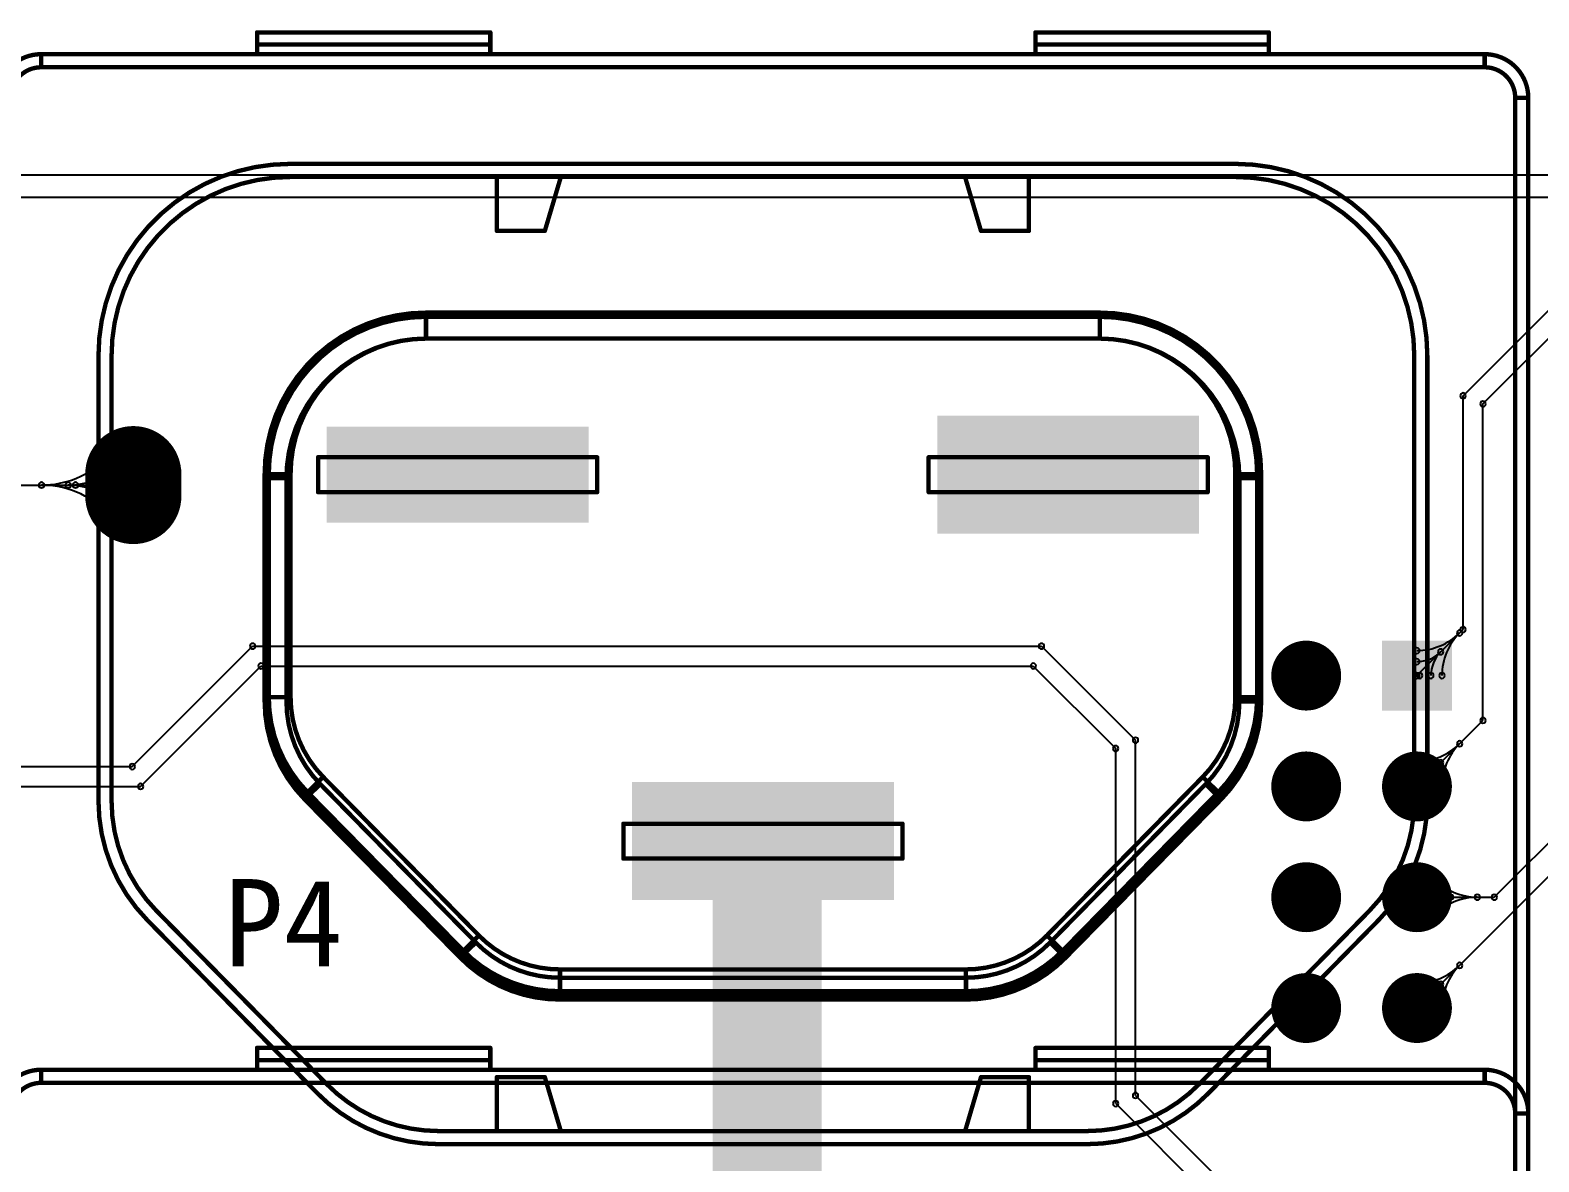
# Model space of a CAD drawing. Header units: inches. Extents: x 32166 to 66782, y 2386 to 7162.
# Drawn here: x 33493.4 to 33631.7, y 3577.9 to 3681.6 of the extents above; entities that cross this region are included whole.
import ezdxf

# ---------------------------------------------------------------- set-up
doc = ezdxf.new("R2010")
doc.units = ezdxf.units.IN
doc.header["$LTSCALE"] = 0.64311
doc.header["$MEASUREMENT"] = 0
for name, color, linetype in [('KEEPOUTLAYER', 6, 'CONTINUOUS'), ('MULTILAYER', 9, 'CONTINUOUS'), ('TOPLAYER', 1, 'CONTINUOUS'), ('TOPOVERLAY', 2, 'CONTINUOUS'), ('TOPSOLDER', 216, 'CONTINUOUS')]:
    doc.layers.add(name, color=color, linetype=linetype)
doc.styles.get("Standard").update_dxf_attribs({"font": 'txt', "width": 0.8})

msp = doc.modelspace()

# ---------------------------------------------------------------- linework, layer by layer
at = {"layer": 'KEEPOUTLAYER'}
msp.add_line((32676.92, 3668.36), (34016.92, 3668.36), dxfattribs=at)
at = {"layer": 'MULTILAYER'}
for points, const_width in [([(33502.82, 3638.92), (33502.82, 3640.92)], 8), ([(33499.9, 3640.52), (33499.9, 3639.32)], 2)]:
    msp.add_lwpolyline(points, dxfattribs=dict(at, const_width=const_width))
for points, const_width in [([(33504.82, 3640.92, 1), (33500.82, 3640.92, 1)], 4), ([(33504.82, 3638.92, 1), (33500.82, 3638.92, 1)], 4), ([(33500.4, 3640.52, 1), (33499.4, 3640.52, 1)], 1), ([(33500.4, 3639.32, 1), (33499.4, 3639.32, 1)], 1), ([(33611.8, 3622.45, 1), (33609, 3622.45, 1)], 2.8), ([(33611.8, 3612.29, 1), (33609, 3612.29, 1)], 2.8), ([(33621.96, 3612.29, 1), (33619.16, 3612.29, 1)], 2.8), ([(33611.8, 3602.13, 1), (33609, 3602.13, 1)], 2.8), ([(33621.96, 3602.13, 1), (33619.16, 3602.13, 1)], 2.8), ([(33611.8, 3591.97, 1), (33609, 3591.97, 1)], 2.8), ([(33621.96, 3591.97, 1), (33619.16, 3591.97, 1)], 2.8)]:
    msp.add_lwpolyline(points, format="xyb", close=True, dxfattribs=dict(at, const_width=const_width))
for points in [[(33544.17, 3644.87), (33520.97, 3644.87), (33544.17, 3636.87), (33520.97, 3636.87)], [(33600.17, 3645.87), (33576.97, 3645.87), (33600.17, 3635.87), (33576.97, 3635.87)], [(33617.76, 3619.65), (33623.36, 3619.65), (33617.76, 3625.25), (33623.36, 3625.25)], [(33548.97, 3602.27), (33572.17, 3602.27), (33548.97, 3612.27), (33572.17, 3612.27)]]:
    msp.add_solid(points, dxfattribs=at)
at = {"layer": 'TOPLAYER'}
for p, q in [((33342.59, 3666.31), (33970.69, 3666.31)), ((33624.79, 3648.11), (33634.66, 3657.98)), ((33626.61, 3647.36), (33635.41, 3656.17)), ((33624.79, 3626.68), (33624.79, 3648.11)), ((33626.61, 3618.34), (33626.61, 3647.36)), ((33479.32, 3639.92), (33494.4, 3639.92)), ((33494.4, 3639.92), (33499.9, 3639.92)), ((33494.4, 3639.92), (33497.52, 3639.92)), ((33620.56, 3622.45), (33624.79, 3626.68)), ((33502.73, 3614.11), (33513.77, 3625.15)), ((33513.77, 3625.15), (33586.12, 3625.15)), ((33586.12, 3625.15), (33594.74, 3616.52)), ((33627.65, 3602.13), (33650.53, 3625.01)), ((33503.49, 3612.29), (33514.53, 3623.33)), ((33514.53, 3623.33), (33585.37, 3623.33)), ((33585.37, 3623.33), (33592.93, 3615.77)), ((33620.56, 3591.97), (33651.78, 3623.2)), ((33620.56, 3622.45), (33620.81, 3622.45)), ((33620.56, 3612.29), (33626.61, 3618.34)), ((33592.93, 3583.21), (33592.93, 3615.77)), ((33594.74, 3583.96), (33594.74, 3616.52)), ((33490.66, 3614.11), (33502.73, 3614.11)), ((33482.32, 3612.29), (33503.49, 3612.29)), ((33620.56, 3602.13), (33627.65, 3602.13)), ((33594.74, 3583.96), (33606.01, 3572.7)), ((33592.93, 3583.21), (33604.01, 3572.13))]:
    msp.add_line(p, q, dxfattribs=at)
for points, const_width in [([(33502.82, 3638.92), (33502.82, 3640.92)], 8), ([(33499.9, 3640.52), (33499.9, 3639.32)], 2)]:
    msp.add_lwpolyline(points, dxfattribs=dict(at, const_width=const_width))
for points, const_width in [([(33504.82, 3640.92, 1), (33500.82, 3640.92, 1)], 4), ([(33504.82, 3638.92, 1), (33500.82, 3638.92, 1)], 4), ([(33500.4, 3640.52, 1), (33499.4, 3640.52, 1)], 1), ([(33500.4, 3639.32, 1), (33499.4, 3639.32, 1)], 1), ([(33611.8, 3622.45, 1), (33609, 3622.45, 1)], 2.8), ([(33611.8, 3612.29, 1), (33609, 3612.29, 1)], 2.8), ([(33621.96, 3612.29, 1), (33619.16, 3612.29, 1)], 2.8), ([(33611.8, 3602.13, 1), (33609, 3602.13, 1)], 2.8), ([(33621.96, 3602.13, 1), (33619.16, 3602.13, 1)], 2.8), ([(33611.8, 3591.97, 1), (33609, 3591.97, 1)], 2.8), ([(33621.96, 3591.97, 1), (33619.16, 3591.97, 1)], 2.8)]:
    msp.add_lwpolyline(points, format="xyb", close=True, dxfattribs=dict(at, const_width=const_width))
for centre, radius, start, end in [((33624.79, 3648.11), 0.254, 0, 180), ((33624.79, 3648.11), 0.254, 0, 180), ((33624.79, 3648.11), 0.254, 180, 0), ((33624.79, 3648.11), 0.254, 180, 0), ((33626.61, 3647.36), 0.254, 0, 180), ((33626.61, 3647.36), 0.254, 0, 180), ((33626.61, 3647.36), 0.254, 180, 0), ((33626.61, 3647.36), 0.254, 180, 0), ((33494.4, 3648.33), 8.41, 270, 315.033), ((33500.35, 3642.38), 0.254, 0, 180), ((33500.35, 3642.38), 0.254, 180, 0), ((33496.85, 3645.88), 5.97, 269.9999, 315.0329), ((33501.07, 3641.67), 0.254, 0, 180), ((33501.07, 3641.67), 0.254, 180, 0), ((33494.4, 3639.92), 0.254, 0, 180), ((33494.4, 3639.92), 0.254, 0, 180), ((33494.4, 3639.92), 0.254, 0, 180), ((33494.4, 3639.92), 0.254, 0, 180), ((33494.4, 3639.92), 0.254, 0, 180), ((33494.4, 3639.92), 0.254, 180, 0), ((33494.4, 3639.92), 0.254, 180, 0), ((33494.4, 3639.92), 0.254, 180, 0), ((33494.4, 3639.92), 0.254, 180, 0), ((33494.4, 3639.92), 0.254, 180, 0), ((33494.4, 3631.5), 8.41, 44.967, 90), ((33496.85, 3639.92), 0.254, 0, 180), ((33496.85, 3639.92), 0.254, 0, 180), ((33496.85, 3639.92), 0.254, 180, 0), ((33496.85, 3639.92), 0.254, 180, 0), ((33496.85, 3633.95), 5.97, 44.9671, 90.0001), ((33497.52, 3639.92), 0.254, 0, 180), ((33497.52, 3639.92), 0.254, 180, 0), ((33499.9, 3639.92), 0.254, 0, 180), ((33499.9, 3639.92), 0.254, 180, 0), ((33501.07, 3638.17), 0.254, 0, 180), ((33501.07, 3638.17), 0.254, 180, 0), ((33500.35, 3637.45), 0.254, 0, 180), ((33500.35, 3637.45), 0.254, 180, 0), ((33624.79, 3626.68), 0.254, 0, 180), ((33624.79, 3626.68), 0.254, 0, 180), ((33513.77, 3625.15), 0.254, 0, 180), ((33513.77, 3625.15), 0.254, 0, 180), ((33586.12, 3625.15), 0.254, 0, 180), ((33586.12, 3625.15), 0.254, 0, 180), ((33620.56, 3630.28), 5.53, 270, 315), ((33628.38, 3622.45), 5.53, 135, 180), ((33624.47, 3626.36), 0.254, 0, 180), ((33624.47, 3626.36), 0.254, 0, 180), ((33624.47, 3626.36), 0.254, 180, 0), ((33624.47, 3626.36), 0.254, 180, 0), ((33624.79, 3626.68), 0.254, 180, 0), ((33624.79, 3626.68), 0.254, 180, 0), ((33513.77, 3625.15), 0.254, 180, 0), ((33513.77, 3625.15), 0.254, 180, 0), ((33586.12, 3625.15), 0.254, 180, 0), ((33586.12, 3625.15), 0.254, 180, 0), ((33620.56, 3624.74), 0.254, 0, 180), ((33620.56, 3624.74), 0.254, 180, 0), ((33620.56, 3623.73), 0.254, 0, 180), ((33620.56, 3626.81), 3.08, 270.0002, 315.0002), ((33624.92, 3622.45), 3.08, 134.9998, 179.9998), ((33622.74, 3624.63), 0.254, 0, 180), ((33622.74, 3624.63), 0.254, 0, 180), ((33622.74, 3624.63), 0.254, 180, 0), ((33622.74, 3624.63), 0.254, 180, 0), ((33514.53, 3623.33), 0.254, 0, 180), ((33514.53, 3623.33), 0.254, 0, 180), ((33514.53, 3623.33), 0.254, 180, 0), ((33514.53, 3623.33), 0.254, 180, 0), ((33585.37, 3623.33), 0.254, 0, 180), ((33585.37, 3623.33), 0.254, 0, 180), ((33585.37, 3623.33), 0.254, 180, 0), ((33585.37, 3623.33), 0.254, 180, 0), ((33620.56, 3623.73), 0.254, 180, 0), ((33620.56, 3622.45), 0.254, 0, 180), ((33620.56, 3622.45), 0.254, 0, 180), ((33620.81, 3622.45), 0.254, 0, 180), ((33621.83, 3622.45), 0.254, 0, 180), ((33622.85, 3622.45), 0.254, 0, 180), ((33620.56, 3622.45), 0.254, 180, 0), ((33620.56, 3622.45), 0.254, 180, 0), ((33620.81, 3622.45), 0.254, 180, 0), ((33621.83, 3622.45), 0.254, 180, 0), ((33622.85, 3622.45), 0.254, 180, 0), ((33626.61, 3618.34), 0.254, 0, 180), ((33626.61, 3618.34), 0.254, 0, 180), ((33626.61, 3618.34), 0.254, 180, 0), ((33626.61, 3618.34), 0.254, 180, 0), ((33592.93, 3615.77), 0.254, 0, 180), ((33592.93, 3615.77), 0.254, 0, 180), ((33592.93, 3615.77), 0.254, 180, 0), ((33592.93, 3615.77), 0.254, 180, 0), ((33594.74, 3616.52), 0.254, 0, 180), ((33594.74, 3616.52), 0.254, 0, 180), ((33594.74, 3616.52), 0.254, 180, 0), ((33594.74, 3616.52), 0.254, 180, 0), ((33620.56, 3620.12), 5.53, 270, 315), ((33628.38, 3612.29), 5.53, 135, 180), ((33624.47, 3616.2), 0.254, 0, 180), ((33624.47, 3616.2), 0.254, 0, 180), ((33624.47, 3616.2), 0.254, 180, 0), ((33624.47, 3616.2), 0.254, 180, 0), ((33502.73, 3614.11), 0.254, 0, 180), ((33502.73, 3614.11), 0.254, 0, 180), ((33620.56, 3614.58), 0.254, 0, 180), ((33620.56, 3614.58), 0.254, 180, 0), ((33620.56, 3616.65), 3.08, 270.0002, 315.0002), ((33624.92, 3612.29), 3.08, 134.9998, 179.9998), ((33622.74, 3614.47), 0.254, 0, 180), ((33622.74, 3614.47), 0.254, 0, 180), ((33622.74, 3614.47), 0.254, 180, 0), ((33622.74, 3614.47), 0.254, 180, 0), ((33502.73, 3614.11), 0.254, 180, 0), ((33502.73, 3614.11), 0.254, 180, 0), ((33620.56, 3613.57), 0.254, 0, 180), ((33620.56, 3613.57), 0.254, 180, 0), ((33503.49, 3612.29), 0.254, 0, 180), ((33503.49, 3612.29), 0.254, 0, 180), ((33503.49, 3612.29), 0.254, 180, 0), ((33503.49, 3612.29), 0.254, 180, 0), ((33620.56, 3612.29), 0.254, 0, 180), ((33620.56, 3612.29), 0.254, 180, 0), ((33621.83, 3612.29), 0.254, 0, 180), ((33621.83, 3612.29), 0.254, 180, 0), ((33622.85, 3612.29), 0.254, 0, 180), ((33622.85, 3612.29), 0.254, 180, 0), ((33621.46, 3603.03), 0.254, 0, 180), ((33622.18, 3603.75), 0.254, 0, 180), ((33622.18, 3603.75), 0.254, 180, 0), ((33626.09, 3607.67), 5.53, 225, 270), ((33620.56, 3602.13), 0.254, 0, 180), ((33620.56, 3602.13), 0.254, 180, 0), ((33621.46, 3603.03), 0.254, 180, 0), ((33623.64, 3605.21), 3.08, 224.9998, 269.9998), ((33623.64, 3599.05), 3.08, 90.0002, 135.0002), ((33626.09, 3596.6), 5.53, 90, 135), ((33623.64, 3602.13), 0.254, 0, 180), ((33623.64, 3602.13), 0.254, 0, 180), ((33623.64, 3602.13), 0.254, 180, 0), ((33623.64, 3602.13), 0.254, 180, 0), ((33626.09, 3602.13), 0.254, 0, 180), ((33626.09, 3602.13), 0.254, 0, 180), ((33626.09, 3602.13), 0.254, 180, 0), ((33626.09, 3602.13), 0.254, 180, 0), ((33627.65, 3602.13), 0.254, 0, 180), ((33627.65, 3602.13), 0.254, 0, 180), ((33627.65, 3602.13), 0.254, 180, 0), ((33627.65, 3602.13), 0.254, 180, 0), ((33621.46, 3601.23), 0.254, 0, 180), ((33621.46, 3601.23), 0.254, 180, 0), ((33622.18, 3600.51), 0.254, 0, 180), ((33622.18, 3600.51), 0.254, 180, 0), ((33620.56, 3599.8), 5.53, 270, 315), ((33628.38, 3591.97), 5.53, 135, 180), ((33624.47, 3595.88), 0.254, 0, 180), ((33624.47, 3595.88), 0.254, 0, 180), ((33624.47, 3595.88), 0.254, 180, 0), ((33624.47, 3595.88), 0.254, 180, 0), ((33620.56, 3594.26), 0.254, 0, 180), ((33620.56, 3594.26), 0.254, 180, 0), ((33620.56, 3596.33), 3.08, 270.0002, 315.0002), ((33624.92, 3591.97), 3.08, 134.9998, 179.9998), ((33622.74, 3594.15), 0.254, 0, 180), ((33622.74, 3594.15), 0.254, 0, 180), ((33622.74, 3594.15), 0.254, 180, 0), ((33622.74, 3594.15), 0.254, 180, 0), ((33620.56, 3593.25), 0.254, 0, 180), ((33620.56, 3593.25), 0.254, 180, 0), ((33620.56, 3591.97), 0.254, 0, 180), ((33621.83, 3591.97), 0.254, 0, 180), ((33622.85, 3591.97), 0.254, 0, 180), ((33620.56, 3591.97), 0.254, 180, 0), ((33621.83, 3591.97), 0.254, 180, 0), ((33622.85, 3591.97), 0.254, 180, 0), ((33594.74, 3583.96), 0.254, 0, 180), ((33594.74, 3583.96), 0.254, 0, 180), ((33594.74, 3583.96), 0.254, 180, 0), ((33594.74, 3583.96), 0.254, 180, 0), ((33592.93, 3583.21), 0.254, 0, 180), ((33592.93, 3583.21), 0.254, 0, 180), ((33592.93, 3583.21), 0.254, 180, 0), ((33592.93, 3583.21), 0.254, 180, 0)]:
    msp.add_arc(centre, radius, start, end, dxfattribs=at)
for points in [[(33544.17, 3644.87), (33520.97, 3644.87), (33544.17, 3636.87), (33520.97, 3636.87)], [(33600.17, 3645.87), (33576.97, 3645.87), (33600.17, 3635.87), (33576.97, 3635.87)], [(33617.76, 3619.65), (33623.36, 3619.65), (33617.76, 3625.25), (33623.36, 3625.25)], [(33548.97, 3602.27), (33572.17, 3602.27), (33548.97, 3612.27), (33572.17, 3612.27)], [(33555.97, 3514.37), (33565.97, 3514.37), (33555.97, 3608.37), (33565.97, 3608.37)]]:
    msp.add_solid(points, dxfattribs=at)
at = {"layer": 'TOPOVERLAY', "const_width": 0.4}
for points in [[(33514.17, 3679.43), (33514.17, 3681.43)], [(33514.17, 3681.43), (33535.57, 3681.43)], [(33535.57, 3679.43), (33535.57, 3681.43)], [(33585.57, 3679.43), (33585.57, 3681.43)], [(33585.57, 3681.43), (33606.97, 3681.43)], [(33606.97, 3679.43), (33606.97, 3681.43)], [(33494.37, 3678.23), (33494.37, 3679.43)], [(33494.37, 3679.43), (33626.77, 3679.43)], [(33514.17, 3680.31), (33535.57, 3680.31)], [(33585.57, 3680.31), (33606.97, 3680.31)], [(33626.77, 3678.23), (33626.77, 3679.43)], [(33494.37, 3678.23), (33626.77, 3678.23)], [(33629.57, 3573.43), (33629.57, 3675.43)], [(33629.57, 3675.43), (33630.77, 3675.43)], [(33630.77, 3573.43), (33630.77, 3675.43)], [(33517.21, 3669.37), (33603.93, 3669.37)], [(33517.21, 3668.17), (33603.93, 3668.17)], [(33536.17, 3663.23), (33536.17, 3668.11)], [(33540.57, 3663.23), (33542.02, 3668.11)], [(33579.13, 3668.11), (33580.57, 3663.23)], [(33584.97, 3663.23), (33584.97, 3668.11)], [(33536.17, 3663.23), (33540.57, 3663.23)], [(33580.57, 3663.23), (33584.97, 3663.23)], [(33529.67, 3653.35), (33529.67, 3655.73)], [(33529.67, 3655.73), (33591.47, 3655.73)], [(33591.47, 3653.35), (33591.47, 3655.73)], [(33529.67, 3655.35), (33591.47, 3655.35)], [(33529.67, 3653.35), (33529.67, 3655.35)], [(33529.67, 3655.35), (33591.47, 3655.35)], [(33591.47, 3653.35), (33591.47, 3655.35)], [(33529.67, 3653.35), (33591.47, 3653.35)], [(33529.67, 3653.35), (33591.47, 3653.35)], [(33499.63, 3610.96), (33499.63, 3651.79)], [(33500.83, 3610.96), (33500.83, 3651.79)], [(33620.31, 3610.96), (33620.31, 3651.79)], [(33621.51, 3610.96), (33621.51, 3651.79)], [(33519.77, 3639.27), (33519.77, 3642.47)], [(33519.77, 3642.47), (33545.37, 3642.47)], [(33545.37, 3639.27), (33545.37, 3642.47)], [(33575.77, 3639.27), (33575.77, 3642.47)], [(33575.77, 3642.47), (33601.37, 3642.47)], [(33601.37, 3639.27), (33601.37, 3642.47)], [(33514.87, 3620.47), (33514.87, 3640.93)], [(33514.87, 3640.93), (33517.25, 3640.93)], [(33514.87, 3620.07), (33514.87, 3640.55)], [(33514.87, 3640.55), (33516.87, 3640.55)], [(33515.25, 3620.47), (33515.25, 3640.93)], [(33516.87, 3620.07), (33516.87, 3640.55)], [(33517.25, 3620.47), (33517.25, 3640.93)], [(33603.9, 3620.47), (33603.9, 3640.93)], [(33603.9, 3640.93), (33606.27, 3640.93)], [(33604.27, 3620.07), (33604.27, 3640.55)], [(33604.27, 3640.55), (33606.27, 3640.55)], [(33605.9, 3620.47), (33605.9, 3640.93)], [(33606.27, 3620.47), (33606.27, 3640.93)], [(33606.27, 3620.07), (33606.27, 3640.55)], [(33519.77, 3639.27), (33545.37, 3639.27)], [(33575.77, 3639.27), (33601.37, 3639.27)], [(33514.87, 3620.47), (33517.25, 3620.47)], [(33603.9, 3620.47), (33606.27, 3620.47)], [(33604.27, 3620.07), (33606.27, 3620.07)], [(33518.54, 3611.49), (33520.24, 3613.16)], [(33520.24, 3613.16), (33534.52, 3598.62)], [(33586.62, 3598.62), (33600.91, 3613.16)], [(33600.91, 3613.16), (33602.6, 3611.49)], [(33518.54, 3611.1), (33519.97, 3612.5)], [(33518.54, 3611.49), (33532.83, 3596.96)], [(33518.81, 3611.76), (33533.1, 3597.22)], [(33519.97, 3612.5), (33534.24, 3597.98)], [(33586.91, 3597.98), (33601.18, 3612.5)], [(33588.05, 3597.22), (33602.33, 3611.76)], [(33588.32, 3596.96), (33602.6, 3611.49)], [(33601.18, 3612.5), (33602.6, 3611.1)], [(33518.54, 3611.1), (33532.81, 3596.58)], [(33588.33, 3596.58), (33602.6, 3611.1)], [(33547.77, 3605.67), (33547.77, 3608.87)], [(33547.77, 3608.87), (33573.37, 3608.87)], [(33573.37, 3605.67), (33573.37, 3608.87)], [(33547.77, 3605.67), (33573.37, 3605.67)], [(33504.95, 3600.88), (33520.57, 3584.99)], [(33600.58, 3584.99), (33616.19, 3600.88)], [(33504.1, 3600.04), (33519.71, 3584.15)], [(33601.43, 3584.15), (33617.05, 3600.04)], [(33532.81, 3596.58), (33534.24, 3597.98)], [(33532.83, 3596.96), (33534.52, 3598.62)], [(33586.62, 3598.62), (33588.32, 3596.96)], [(33586.91, 3597.98), (33588.33, 3596.58)], [(33541.94, 3592.75), (33541.94, 3594.75)], [(33541.94, 3594.75), (33579.2, 3594.75)], [(33541.96, 3593.13), (33541.96, 3595.51)], [(33541.96, 3595.51), (33579.19, 3595.51)], [(33579.19, 3593.13), (33579.19, 3595.51)], [(33579.2, 3592.75), (33579.2, 3594.75)], [(33541.96, 3593.51), (33579.19, 3593.51)], [(33541.94, 3592.75), (33579.2, 3592.75)], [(33541.96, 3593.13), (33579.19, 3593.13)], [(33514.17, 3586.31), (33514.17, 3588.31)], [(33514.17, 3588.31), (33535.57, 3588.31)], [(33535.57, 3586.31), (33535.57, 3588.31)], [(33585.57, 3586.31), (33585.57, 3588.31)], [(33585.57, 3588.31), (33606.97, 3588.31)], [(33606.97, 3586.31), (33606.97, 3588.31)], [(33514.17, 3587.19), (33535.57, 3587.19)], [(33585.57, 3587.19), (33606.97, 3587.19)], [(33494.37, 3585.11), (33494.37, 3586.31)], [(33494.37, 3586.31), (33626.77, 3586.31)], [(33494.37, 3585.11), (33626.77, 3585.11)], [(33536.17, 3580.74), (33536.17, 3585.63)], [(33536.17, 3585.63), (33540.57, 3585.63)], [(33540.57, 3585.63), (33542.02, 3580.74)], [(33579.13, 3580.74), (33580.57, 3585.63)], [(33580.57, 3585.63), (33584.97, 3585.63)], [(33584.97, 3580.74), (33584.97, 3585.63)], [(33626.77, 3585.11), (33626.77, 3586.31)], [(33629.57, 3480.31), (33629.57, 3582.31)], [(33629.57, 3582.31), (33630.77, 3582.31)], [(33630.77, 3480.31), (33630.77, 3582.31)], [(33530.82, 3580.69), (33590.32, 3580.69)], [(33530.82, 3579.49), (33590.32, 3579.49)]]:
    msp.add_lwpolyline(points, dxfattribs=at)
at = {"layer": 'TOPOVERLAY', "const_width": 0.2}
for points in [[(33514.07, 3681.43, 1), (33514.27, 3681.43, 1)], [(33514.07, 3681.43, 1), (33514.27, 3681.43, 1)], [(33535.47, 3681.43, 1), (33535.67, 3681.43, 1)], [(33535.47, 3681.43, 1), (33535.67, 3681.43, 1)], [(33585.47, 3681.43, 1), (33585.67, 3681.43, 1)], [(33585.47, 3681.43, 1), (33585.67, 3681.43, 1)], [(33606.87, 3681.43, 1), (33607.07, 3681.43, 1)], [(33606.87, 3681.43, 1), (33607.07, 3681.43, 1)], [(33494.27, 3679.43, 1), (33494.47, 3679.43, 1)], [(33494.27, 3679.43, 1), (33494.47, 3679.43, 1)], [(33494.27, 3679.43, 1), (33494.47, 3679.43, 1)], [(33514.07, 3680.31, 1), (33514.27, 3680.31, 1)], [(33514.07, 3679.43, 1), (33514.27, 3679.43, 1)], [(33535.47, 3680.31, 1), (33535.67, 3680.31, 1)], [(33535.47, 3679.43, 1), (33535.67, 3679.43, 1)], [(33585.47, 3680.31, 1), (33585.67, 3680.31, 1)], [(33585.47, 3679.43, 1), (33585.67, 3679.43, 1)], [(33606.87, 3680.31, 1), (33607.07, 3680.31, 1)], [(33606.87, 3679.43, 1), (33607.07, 3679.43, 1)], [(33626.67, 3679.43, 1), (33626.87, 3679.43, 1)], [(33626.67, 3679.43, 1), (33626.87, 3679.43, 1)], [(33626.67, 3679.43, 1), (33626.87, 3679.43, 1)], [(33494.27, 3678.23, 1), (33494.47, 3678.23, 1)], [(33494.27, 3678.23, 1), (33494.47, 3678.23, 1)], [(33494.27, 3678.23, 1), (33494.47, 3678.23, 1)], [(33626.67, 3678.23, 1), (33626.87, 3678.23, 1)], [(33626.67, 3678.23, 1), (33626.87, 3678.23, 1)], [(33626.67, 3678.23, 1), (33626.87, 3678.23, 1)], [(33629.47, 3675.43, 1), (33629.67, 3675.43, 1)], [(33629.47, 3675.43, 1), (33629.67, 3675.43, 1)], [(33629.47, 3675.43, 1), (33629.67, 3675.43, 1)], [(33630.67, 3675.43, 1), (33630.87, 3675.43, 1)], [(33630.67, 3675.43, 1), (33630.87, 3675.43, 1)], [(33630.67, 3675.43, 1), (33630.87, 3675.43, 1)], [(33517.11, 3669.37, 1), (33517.31, 3669.37, 1)], [(33517.11, 3669.37, 1), (33517.31, 3669.37, 1)], [(33517.11, 3668.17, 1), (33517.31, 3668.17, 1)], [(33517.11, 3668.17, 1), (33517.31, 3668.17, 1)], [(33536.07, 3668.11, 1), (33536.27, 3668.11, 1)], [(33541.92, 3668.11, 1), (33542.12, 3668.11, 1)], [(33579.03, 3668.11, 1), (33579.22, 3668.11, 1)], [(33584.87, 3668.11, 1), (33585.07, 3668.11, 1)], [(33603.83, 3669.37, 1), (33604.03, 3669.37, 1)], [(33603.83, 3669.37, 1), (33604.03, 3669.37, 1)], [(33603.83, 3668.17, 1), (33604.03, 3668.17, 1)], [(33603.83, 3668.17, 1), (33604.03, 3668.17, 1)], [(33536.07, 3663.23, 1), (33536.27, 3663.23, 1)], [(33536.07, 3663.23, 1), (33536.27, 3663.23, 1)], [(33540.47, 3663.23, 1), (33540.67, 3663.23, 1)], [(33540.47, 3663.23, 1), (33540.67, 3663.23, 1)], [(33580.47, 3663.23, 1), (33580.67, 3663.23, 1)], [(33580.47, 3663.23, 1), (33580.67, 3663.23, 1)], [(33584.87, 3663.23, 1), (33585.07, 3663.23, 1)], [(33584.87, 3663.23, 1), (33585.07, 3663.23, 1)], [(33529.57, 3655.73, 1), (33529.77, 3655.73, 1)], [(33529.57, 3655.73, 1), (33529.77, 3655.73, 1)], [(33529.57, 3655.73, 1), (33529.77, 3655.73, 1)], [(33591.37, 3655.73, 1), (33591.57, 3655.73, 1)], [(33591.37, 3655.73, 1), (33591.57, 3655.73, 1)], [(33591.37, 3655.73, 1), (33591.57, 3655.73, 1)], [(33529.57, 3655.35, 1), (33529.77, 3655.35, 1)], [(33529.57, 3655.35, 1), (33529.77, 3655.35, 1)], [(33529.57, 3655.35, 1), (33529.77, 3655.35, 1)], [(33529.57, 3655.35, 1), (33529.77, 3655.35, 1)], [(33529.57, 3655.35, 1), (33529.77, 3655.35, 1)], [(33591.37, 3655.35, 1), (33591.57, 3655.35, 1)], [(33591.37, 3655.35, 1), (33591.57, 3655.35, 1)], [(33591.37, 3655.35, 1), (33591.57, 3655.35, 1)], [(33591.37, 3655.35, 1), (33591.57, 3655.35, 1)], [(33591.37, 3655.35, 1), (33591.57, 3655.35, 1)], [(33529.57, 3653.35, 1), (33529.77, 3653.35, 1)], [(33529.57, 3653.35, 1), (33529.77, 3653.35, 1)], [(33529.57, 3653.35, 1), (33529.77, 3653.35, 1)], [(33529.57, 3653.35, 1), (33529.77, 3653.35, 1)], [(33529.57, 3653.35, 1), (33529.77, 3653.35, 1)], [(33529.57, 3653.35, 1), (33529.77, 3653.35, 1)], [(33591.37, 3653.35, 1), (33591.57, 3653.35, 1)], [(33591.37, 3653.35, 1), (33591.57, 3653.35, 1)], [(33591.37, 3653.35, 1), (33591.57, 3653.35, 1)], [(33591.37, 3653.35, 1), (33591.57, 3653.35, 1)], [(33591.37, 3653.35, 1), (33591.57, 3653.35, 1)], [(33591.37, 3653.35, 1), (33591.57, 3653.35, 1)], [(33499.53, 3651.79, 1), (33499.73, 3651.79, 1)], [(33499.53, 3651.79, 1), (33499.73, 3651.79, 1)], [(33500.73, 3651.79, 1), (33500.93, 3651.79, 1)], [(33500.73, 3651.79, 1), (33500.93, 3651.79, 1)], [(33620.21, 3651.79, 1), (33620.41, 3651.79, 1)], [(33620.21, 3651.79, 1), (33620.41, 3651.79, 1)], [(33621.41, 3651.79, 1), (33621.61, 3651.79, 1)], [(33621.41, 3651.79, 1), (33621.61, 3651.79, 1)], [(33519.67, 3642.47, 1), (33519.87, 3642.47, 1)], [(33519.67, 3642.47, 1), (33519.87, 3642.47, 1)], [(33545.27, 3642.47, 1), (33545.47, 3642.47, 1)], [(33545.27, 3642.47, 1), (33545.47, 3642.47, 1)], [(33575.67, 3642.47, 1), (33575.87, 3642.47, 1)], [(33575.67, 3642.47, 1), (33575.87, 3642.47, 1)], [(33601.27, 3642.47, 1), (33601.47, 3642.47, 1)], [(33601.27, 3642.47, 1), (33601.47, 3642.47, 1)], [(33514.77, 3640.93, 1), (33514.97, 3640.93, 1)], [(33514.77, 3640.93, 1), (33514.97, 3640.93, 1)], [(33514.77, 3640.93, 1), (33514.97, 3640.93, 1)], [(33514.77, 3640.55, 1), (33514.97, 3640.55, 1)], [(33514.77, 3640.55, 1), (33514.97, 3640.55, 1)], [(33514.77, 3640.55, 1), (33514.97, 3640.55, 1)], [(33515.15, 3640.93, 1), (33515.35, 3640.93, 1)], [(33515.15, 3640.93, 1), (33515.35, 3640.93, 1)], [(33516.77, 3640.55, 1), (33516.97, 3640.55, 1)], [(33516.77, 3640.55, 1), (33516.97, 3640.55, 1)], [(33516.77, 3640.55, 1), (33516.97, 3640.55, 1)], [(33517.15, 3640.93, 1), (33517.35, 3640.93, 1)], [(33517.15, 3640.93, 1), (33517.35, 3640.93, 1)], [(33517.15, 3640.93, 1), (33517.35, 3640.93, 1)], [(33603.8, 3640.93, 1), (33604, 3640.93, 1)], [(33603.8, 3640.93, 1), (33604, 3640.93, 1)], [(33603.8, 3640.93, 1), (33604, 3640.93, 1)], [(33604.17, 3640.55, 1), (33604.37, 3640.55, 1)], [(33604.17, 3640.55, 1), (33604.37, 3640.55, 1)], [(33604.17, 3640.55, 1), (33604.37, 3640.55, 1)], [(33605.8, 3640.93, 1), (33606, 3640.93, 1)], [(33605.8, 3640.93, 1), (33606, 3640.93, 1)], [(33606.17, 3640.93, 1), (33606.37, 3640.93, 1)], [(33606.17, 3640.93, 1), (33606.37, 3640.93, 1)], [(33606.17, 3640.93, 1), (33606.37, 3640.93, 1)], [(33606.17, 3640.55, 1), (33606.37, 3640.55, 1)], [(33606.17, 3640.55, 1), (33606.37, 3640.55, 1)], [(33606.17, 3640.55, 1), (33606.37, 3640.55, 1)], [(33519.67, 3639.27, 1), (33519.87, 3639.27, 1)], [(33519.67, 3639.27, 1), (33519.87, 3639.27, 1)], [(33545.27, 3639.27, 1), (33545.47, 3639.27, 1)], [(33545.27, 3639.27, 1), (33545.47, 3639.27, 1)], [(33575.67, 3639.27, 1), (33575.87, 3639.27, 1)], [(33575.67, 3639.27, 1), (33575.87, 3639.27, 1)], [(33601.27, 3639.27, 1), (33601.47, 3639.27, 1)], [(33601.27, 3639.27, 1), (33601.47, 3639.27, 1)], [(33514.77, 3620.47, 1), (33514.97, 3620.47, 1)], [(33514.77, 3620.47, 1), (33514.97, 3620.47, 1)], [(33514.77, 3620.47, 1), (33514.97, 3620.47, 1)], [(33514.77, 3620.07, 1), (33514.97, 3620.07, 1)], [(33514.77, 3620.07, 1), (33514.97, 3620.07, 1)], [(33515.15, 3620.47, 1), (33515.35, 3620.47, 1)], [(33515.15, 3620.47, 1), (33515.35, 3620.47, 1)], [(33516.77, 3620.07, 1), (33516.97, 3620.07, 1)], [(33516.77, 3620.07, 1), (33516.97, 3620.07, 1)], [(33517.15, 3620.47, 1), (33517.35, 3620.47, 1)], [(33517.15, 3620.47, 1), (33517.35, 3620.47, 1)], [(33517.15, 3620.47, 1), (33517.35, 3620.47, 1)], [(33603.8, 3620.47, 1), (33604, 3620.47, 1)], [(33603.8, 3620.47, 1), (33604, 3620.47, 1)], [(33603.8, 3620.47, 1), (33604, 3620.47, 1)], [(33604.17, 3620.07, 1), (33604.37, 3620.07, 1)], [(33604.17, 3620.07, 1), (33604.37, 3620.07, 1)], [(33604.17, 3620.07, 1), (33604.37, 3620.07, 1)], [(33605.8, 3620.47, 1), (33606, 3620.47, 1)], [(33605.8, 3620.47, 1), (33606, 3620.47, 1)], [(33606.17, 3620.47, 1), (33606.37, 3620.47, 1)], [(33606.17, 3620.47, 1), (33606.37, 3620.47, 1)], [(33606.17, 3620.47, 1), (33606.37, 3620.47, 1)], [(33606.17, 3620.07, 1), (33606.37, 3620.07, 1)], [(33606.17, 3620.07, 1), (33606.37, 3620.07, 1)], [(33606.17, 3620.07, 1), (33606.37, 3620.07, 1)], [(33520.14, 3613.16, 1), (33520.34, 3613.16, 1)], [(33520.14, 3613.16, 1), (33520.34, 3613.16, 1)], [(33520.14, 3613.16, 1), (33520.34, 3613.16, 1)], [(33600.81, 3613.16, 1), (33601.01, 3613.16, 1)], [(33600.81, 3613.16, 1), (33601.01, 3613.16, 1)], [(33600.81, 3613.16, 1), (33601.01, 3613.16, 1)], [(33518.44, 3611.49, 1), (33518.64, 3611.49, 1)], [(33518.44, 3611.49, 1), (33518.64, 3611.49, 1)], [(33518.44, 3611.49, 1), (33518.64, 3611.49, 1)], [(33518.71, 3611.76, 1), (33518.91, 3611.76, 1)], [(33518.71, 3611.76, 1), (33518.91, 3611.76, 1)], [(33519.87, 3612.5, 1), (33520.07, 3612.5, 1)], [(33519.87, 3612.5, 1), (33520.07, 3612.5, 1)], [(33519.87, 3612.5, 1), (33520.07, 3612.5, 1)], [(33601.08, 3612.5, 1), (33601.28, 3612.5, 1)], [(33601.08, 3612.5, 1), (33601.28, 3612.5, 1)], [(33601.08, 3612.5, 1), (33601.28, 3612.5, 1)], [(33602.23, 3611.76, 1), (33602.43, 3611.76, 1)], [(33602.23, 3611.76, 1), (33602.43, 3611.76, 1)], [(33602.5, 3611.49, 1), (33602.7, 3611.49, 1)], [(33602.5, 3611.49, 1), (33602.7, 3611.49, 1)], [(33602.5, 3611.49, 1), (33602.7, 3611.49, 1)], [(33499.53, 3610.96, 1), (33499.73, 3610.96, 1)], [(33499.53, 3610.96, 1), (33499.73, 3610.96, 1)], [(33500.73, 3610.96, 1), (33500.93, 3610.96, 1)], [(33500.73, 3610.96, 1), (33500.93, 3610.96, 1)], [(33518.44, 3611.1, 1), (33518.64, 3611.1, 1)], [(33518.44, 3611.1, 1), (33518.64, 3611.1, 1)], [(33518.44, 3611.1, 1), (33518.64, 3611.1, 1)], [(33602.5, 3611.1, 1), (33602.7, 3611.1, 1)], [(33602.5, 3611.1, 1), (33602.7, 3611.1, 1)], [(33602.5, 3611.1, 1), (33602.7, 3611.1, 1)], [(33620.21, 3610.96, 1), (33620.41, 3610.96, 1)], [(33620.21, 3610.96, 1), (33620.41, 3610.96, 1)], [(33621.41, 3610.96, 1), (33621.61, 3610.96, 1)], [(33621.41, 3610.96, 1), (33621.61, 3610.96, 1)], [(33547.67, 3608.87, 1), (33547.87, 3608.87, 1)], [(33547.67, 3608.87, 1), (33547.87, 3608.87, 1)], [(33573.27, 3608.87, 1), (33573.47, 3608.87, 1)], [(33573.27, 3608.87, 1), (33573.47, 3608.87, 1)], [(33547.67, 3605.67, 1), (33547.87, 3605.67, 1)], [(33547.67, 3605.67, 1), (33547.87, 3605.67, 1)], [(33573.27, 3605.67, 1), (33573.47, 3605.67, 1)], [(33573.27, 3605.67, 1), (33573.47, 3605.67, 1)], [(33504.85, 3600.88, 1), (33505.05, 3600.88, 1)], [(33504.85, 3600.88, 1), (33505.05, 3600.88, 1)], [(33616.09, 3600.88, 1), (33616.29, 3600.88, 1)], [(33616.09, 3600.88, 1), (33616.29, 3600.88, 1)], [(33504, 3600.04, 1), (33504.2, 3600.04, 1)], [(33504, 3600.04, 1), (33504.2, 3600.04, 1)], [(33616.95, 3600.04, 1), (33617.15, 3600.04, 1)], [(33616.95, 3600.04, 1), (33617.15, 3600.04, 1)], [(33534.14, 3597.98, 1), (33534.34, 3597.98, 1)], [(33534.14, 3597.98, 1), (33534.34, 3597.98, 1)], [(33534.14, 3597.98, 1), (33534.34, 3597.98, 1)], [(33534.42, 3598.62, 1), (33534.62, 3598.62, 1)], [(33534.42, 3598.62, 1), (33534.62, 3598.62, 1)], [(33534.42, 3598.62, 1), (33534.62, 3598.62, 1)], [(33586.52, 3598.62, 1), (33586.72, 3598.62, 1)], [(33586.52, 3598.62, 1), (33586.72, 3598.62, 1)], [(33586.52, 3598.62, 1), (33586.72, 3598.62, 1)], [(33586.81, 3597.98, 1), (33587.01, 3597.98, 1)], [(33586.81, 3597.98, 1), (33587.01, 3597.98, 1)], [(33586.81, 3597.98, 1), (33587.01, 3597.98, 1)], [(33532.71, 3596.58, 1), (33532.91, 3596.58, 1)], [(33532.71, 3596.58, 1), (33532.91, 3596.58, 1)], [(33532.71, 3596.58, 1), (33532.91, 3596.58, 1)], [(33532.73, 3596.96, 1), (33532.93, 3596.96, 1)], [(33532.73, 3596.96, 1), (33532.93, 3596.96, 1)], [(33532.73, 3596.96, 1), (33532.93, 3596.96, 1)], [(33533, 3597.22, 1), (33533.2, 3597.22, 1)], [(33533, 3597.22, 1), (33533.2, 3597.22, 1)], [(33587.95, 3597.22, 1), (33588.15, 3597.22, 1)], [(33587.95, 3597.22, 1), (33588.15, 3597.22, 1)], [(33588.22, 3596.96, 1), (33588.42, 3596.96, 1)], [(33588.22, 3596.96, 1), (33588.42, 3596.96, 1)], [(33588.22, 3596.96, 1), (33588.42, 3596.96, 1)], [(33588.23, 3596.58, 1), (33588.43, 3596.58, 1)], [(33588.23, 3596.58, 1), (33588.43, 3596.58, 1)], [(33588.23, 3596.58, 1), (33588.43, 3596.58, 1)], [(33541.84, 3594.75, 1), (33542.04, 3594.75, 1)], [(33541.84, 3594.75, 1), (33542.04, 3594.75, 1)], [(33541.84, 3594.75, 1), (33542.04, 3594.75, 1)], [(33541.86, 3595.51, 1), (33542.06, 3595.51, 1)], [(33541.86, 3595.51, 1), (33542.06, 3595.51, 1)], [(33541.86, 3595.51, 1), (33542.06, 3595.51, 1)], [(33579.09, 3595.51, 1), (33579.29, 3595.51, 1)], [(33579.09, 3595.51, 1), (33579.29, 3595.51, 1)], [(33579.09, 3595.51, 1), (33579.29, 3595.51, 1)], [(33579.1, 3594.75, 1), (33579.3, 3594.75, 1)], [(33579.1, 3594.75, 1), (33579.3, 3594.75, 1)], [(33579.1, 3594.75, 1), (33579.3, 3594.75, 1)], [(33541.86, 3593.51, 1), (33542.06, 3593.51, 1)], [(33541.86, 3593.51, 1), (33542.06, 3593.51, 1)], [(33579.09, 3593.51, 1), (33579.29, 3593.51, 1)], [(33579.09, 3593.51, 1), (33579.29, 3593.51, 1)], [(33541.84, 3592.75, 1), (33542.04, 3592.75, 1)], [(33541.84, 3592.75, 1), (33542.04, 3592.75, 1)], [(33541.84, 3592.75, 1), (33542.04, 3592.75, 1)], [(33541.86, 3593.13, 1), (33542.06, 3593.13, 1)], [(33541.86, 3593.13, 1), (33542.06, 3593.13, 1)], [(33541.86, 3593.13, 1), (33542.06, 3593.13, 1)], [(33579.09, 3593.13, 1), (33579.29, 3593.13, 1)], [(33579.09, 3593.13, 1), (33579.29, 3593.13, 1)], [(33579.09, 3593.13, 1), (33579.29, 3593.13, 1)], [(33579.1, 3592.75, 1), (33579.3, 3592.75, 1)], [(33579.1, 3592.75, 1), (33579.3, 3592.75, 1)], [(33579.1, 3592.75, 1), (33579.3, 3592.75, 1)], [(33514.07, 3588.31, 1), (33514.27, 3588.31, 1)], [(33514.07, 3588.31, 1), (33514.27, 3588.31, 1)], [(33535.47, 3588.31, 1), (33535.67, 3588.31, 1)], [(33535.47, 3588.31, 1), (33535.67, 3588.31, 1)], [(33585.47, 3588.31, 1), (33585.67, 3588.31, 1)], [(33585.47, 3588.31, 1), (33585.67, 3588.31, 1)], [(33606.87, 3588.31, 1), (33607.07, 3588.31, 1)], [(33606.87, 3588.31, 1), (33607.07, 3588.31, 1)], [(33514.07, 3587.19, 1), (33514.27, 3587.19, 1)], [(33535.47, 3587.19, 1), (33535.67, 3587.19, 1)], [(33585.47, 3587.19, 1), (33585.67, 3587.19, 1)], [(33606.87, 3587.19, 1), (33607.07, 3587.19, 1)], [(33494.27, 3586.31, 1), (33494.47, 3586.31, 1)], [(33494.27, 3586.31, 1), (33494.47, 3586.31, 1)], [(33494.27, 3586.31, 1), (33494.47, 3586.31, 1)], [(33494.27, 3585.11, 1), (33494.47, 3585.11, 1)], [(33494.27, 3585.11, 1), (33494.47, 3585.11, 1)], [(33494.27, 3585.11, 1), (33494.47, 3585.11, 1)], [(33514.07, 3586.31, 1), (33514.27, 3586.31, 1)], [(33535.47, 3586.31, 1), (33535.67, 3586.31, 1)], [(33536.07, 3585.63, 1), (33536.27, 3585.63, 1)], [(33536.07, 3585.63, 1), (33536.27, 3585.63, 1)], [(33540.47, 3585.63, 1), (33540.67, 3585.63, 1)], [(33540.47, 3585.63, 1), (33540.67, 3585.63, 1)], [(33580.47, 3585.63, 1), (33580.67, 3585.63, 1)], [(33580.47, 3585.63, 1), (33580.67, 3585.63, 1)], [(33584.87, 3585.63, 1), (33585.07, 3585.63, 1)], [(33584.87, 3585.63, 1), (33585.07, 3585.63, 1)], [(33585.47, 3586.31, 1), (33585.67, 3586.31, 1)], [(33606.87, 3586.31, 1), (33607.07, 3586.31, 1)], [(33626.67, 3586.31, 1), (33626.87, 3586.31, 1)], [(33626.67, 3586.31, 1), (33626.87, 3586.31, 1)], [(33626.67, 3586.31, 1), (33626.87, 3586.31, 1)], [(33626.67, 3585.11, 1), (33626.87, 3585.11, 1)], [(33626.67, 3585.11, 1), (33626.87, 3585.11, 1)], [(33626.67, 3585.11, 1), (33626.87, 3585.11, 1)], [(33519.61, 3584.15, 1), (33519.81, 3584.15, 1)], [(33519.61, 3584.15, 1), (33519.81, 3584.15, 1)], [(33520.47, 3584.99, 1), (33520.67, 3584.99, 1)], [(33520.47, 3584.99, 1), (33520.67, 3584.99, 1)], [(33600.48, 3584.99, 1), (33600.68, 3584.99, 1)], [(33600.48, 3584.99, 1), (33600.68, 3584.99, 1)], [(33601.33, 3584.15, 1), (33601.53, 3584.15, 1)], [(33601.33, 3584.15, 1), (33601.53, 3584.15, 1)], [(33629.47, 3582.31, 1), (33629.67, 3582.31, 1)], [(33629.47, 3582.31, 1), (33629.67, 3582.31, 1)], [(33629.47, 3582.31, 1), (33629.67, 3582.31, 1)], [(33630.67, 3582.31, 1), (33630.87, 3582.31, 1)], [(33630.67, 3582.31, 1), (33630.87, 3582.31, 1)], [(33630.67, 3582.31, 1), (33630.87, 3582.31, 1)], [(33530.72, 3580.69, 1), (33530.92, 3580.69, 1)], [(33530.72, 3580.69, 1), (33530.92, 3580.69, 1)], [(33530.72, 3579.49, 1), (33530.92, 3579.49, 1)], [(33530.72, 3579.49, 1), (33530.92, 3579.49, 1)], [(33536.07, 3580.74, 1), (33536.27, 3580.74, 1)], [(33541.92, 3580.74, 1), (33542.12, 3580.74, 1)], [(33579.03, 3580.74, 1), (33579.22, 3580.74, 1)], [(33584.87, 3580.74, 1), (33585.07, 3580.74, 1)], [(33590.22, 3580.69, 1), (33590.42, 3580.69, 1)], [(33590.22, 3580.69, 1), (33590.42, 3580.69, 1)], [(33590.22, 3579.49, 1), (33590.42, 3579.49, 1)], [(33590.22, 3579.49, 1), (33590.42, 3579.49, 1)]]:
    msp.add_lwpolyline(points, format="xyb", close=True, dxfattribs=at)
at = {"layer": 'TOPOVERLAY', "const_width": 0.4}
for points in [[(33490.37, 3675.43, -0.414214), (33494.37, 3679.43)], [(33626.77, 3679.43, -0.414214), (33630.77, 3675.43)], [(33491.57, 3675.43, -0.414214), (33494.37, 3678.23)], [(33626.77, 3678.23, -0.414214), (33629.57, 3675.43)], [(33499.63, 3651.79, -0.414214), (33517.21, 3669.37)], [(33500.83, 3651.79, -0.414214), (33517.21, 3668.17)], [(33603.93, 3669.37, -0.414214), (33621.51, 3651.79)], [(33603.93, 3668.17, -0.414214), (33620.31, 3651.79)], [(33514.87, 3640.93, -0.414214), (33529.67, 3655.73)], [(33591.47, 3655.73, -0.414214), (33606.27, 3640.93)], [(33514.87, 3640.55, -0.414214), (33529.67, 3655.35)], [(33515.25, 3640.93, -0.414214), (33529.67, 3655.35)], [(33591.47, 3655.35, -0.414214), (33605.9, 3640.93)], [(33591.47, 3655.35, -0.414214), (33606.27, 3640.55)], [(33516.87, 3640.55, -0.414214), (33529.67, 3653.35)], [(33517.25, 3640.93, -0.414214), (33529.67, 3653.35)], [(33591.47, 3653.35, -0.414214), (33603.9, 3640.93)], [(33591.47, 3653.35, -0.414214), (33604.27, 3640.55)], [(33518.54, 3611.49, -0.196645), (33514.87, 3620.47)], [(33518.54, 3611.1, -0.196645), (33514.87, 3620.07)], [(33518.81, 3611.76, -0.196645), (33515.25, 3620.47)], [(33519.97, 3612.5, -0.196645), (33516.87, 3620.07)], [(33520.24, 3613.16, -0.196645), (33517.25, 3620.47)], [(33603.9, 3620.47, -0.196645), (33600.91, 3613.16)], [(33604.27, 3620.07, -0.196645), (33601.18, 3612.5)], [(33605.9, 3620.47, -0.196645), (33602.33, 3611.76)], [(33606.27, 3620.47, -0.196645), (33602.6, 3611.49)], [(33606.27, 3620.07, -0.196645), (33602.6, 3611.1)], [(33504.1, 3600.04, -0.196645), (33499.63, 3610.96)], [(33504.95, 3600.88, -0.196645), (33500.83, 3610.96)], [(33620.31, 3610.96, -0.196645), (33616.19, 3600.88)], [(33621.51, 3610.96, -0.196645), (33617.05, 3600.04)], [(33541.94, 3594.75, -0.201181), (33534.24, 3597.98)], [(33541.96, 3595.51, -0.201181), (33534.52, 3598.62)], [(33586.62, 3598.62, -0.201181), (33579.19, 3595.51)], [(33586.91, 3597.98, -0.201181), (33579.2, 3594.75)], [(33541.94, 3592.75, -0.201181), (33532.81, 3596.58)], [(33541.96, 3593.13, -0.201181), (33532.83, 3596.96)], [(33541.96, 3593.51, -0.201181), (33533.1, 3597.22)], [(33588.05, 3597.22, -0.201181), (33579.19, 3593.51)], [(33588.32, 3596.96, -0.201181), (33579.19, 3593.13)], [(33588.33, 3596.58, -0.201181), (33579.2, 3592.75)], [(33490.37, 3582.31, -0.414214), (33494.37, 3586.31)], [(33491.57, 3582.31, -0.414214), (33494.37, 3585.11)], [(33626.77, 3586.31, -0.414214), (33630.77, 3582.31)], [(33626.77, 3585.11, -0.414214), (33629.57, 3582.31)], [(33530.82, 3579.49, -0.201181), (33519.71, 3584.15)], [(33530.82, 3580.69, -0.201181), (33520.57, 3584.99)], [(33600.58, 3584.99, -0.201181), (33590.32, 3580.69)], [(33601.43, 3584.15, -0.201181), (33590.32, 3579.49)]]:
    msp.add_lwpolyline(points, format="xyb", dxfattribs=at)
at = {"layer": 'TOPSOLDER'}
for points, const_width in [([(33502.82, 3638.92), (33502.82, 3640.92)], 8.81), ([(33499.9, 3640.52), (33499.9, 3639.32)], 2.81)]:
    msp.add_lwpolyline(points, dxfattribs=dict(at, const_width=const_width))
for points, const_width in [([(33505.03, 3640.92, 1), (33500.62, 3640.92, 1)], 4.41), ([(33505.03, 3638.92, 1), (33500.62, 3638.92, 1)], 4.41), ([(33500.61, 3640.52, 1), (33499.2, 3640.52, 1)], 1.41), ([(33500.61, 3639.32, 1), (33499.2, 3639.32, 1)], 1.41), ([(33612, 3622.45, 1), (33608.8, 3622.45, 1)], 3.21), ([(33612, 3612.29, 1), (33608.8, 3612.29, 1)], 3.21), ([(33622.16, 3612.29, 1), (33618.96, 3612.29, 1)], 3.21), ([(33612, 3602.13, 1), (33608.8, 3602.13, 1)], 3.21), ([(33622.16, 3602.13, 1), (33618.96, 3602.13, 1)], 3.21), ([(33612, 3591.97, 1), (33608.8, 3591.97, 1)], 3.21), ([(33622.16, 3591.97, 1), (33618.96, 3591.97, 1)], 3.21)]:
    msp.add_lwpolyline(points, format="xyb", close=True, dxfattribs=dict(at, const_width=const_width))
for points in [[(33600.58, 3646.28), (33576.57, 3646.28), (33600.58, 3635.47), (33576.57, 3635.47)], [(33544.58, 3645.28), (33520.57, 3645.28), (33544.58, 3636.47), (33520.57, 3636.47)], [(33617.35, 3619.25), (33623.77, 3619.25), (33617.35, 3625.66), (33623.77, 3625.66)], [(33548.57, 3601.87), (33572.58, 3601.87), (33548.57, 3612.68), (33572.58, 3612.68)]]:
    msp.add_solid(points, dxfattribs=at)

# ---------------------------------------------------------------- texts
at = {"layer": 'TOPOVERLAY'}
msp.add_text('P4', height=8, rotation=360, dxfattribs=at).set_placement((33511.16, 3595.8))

doc.saveas('drawing.dxf')
